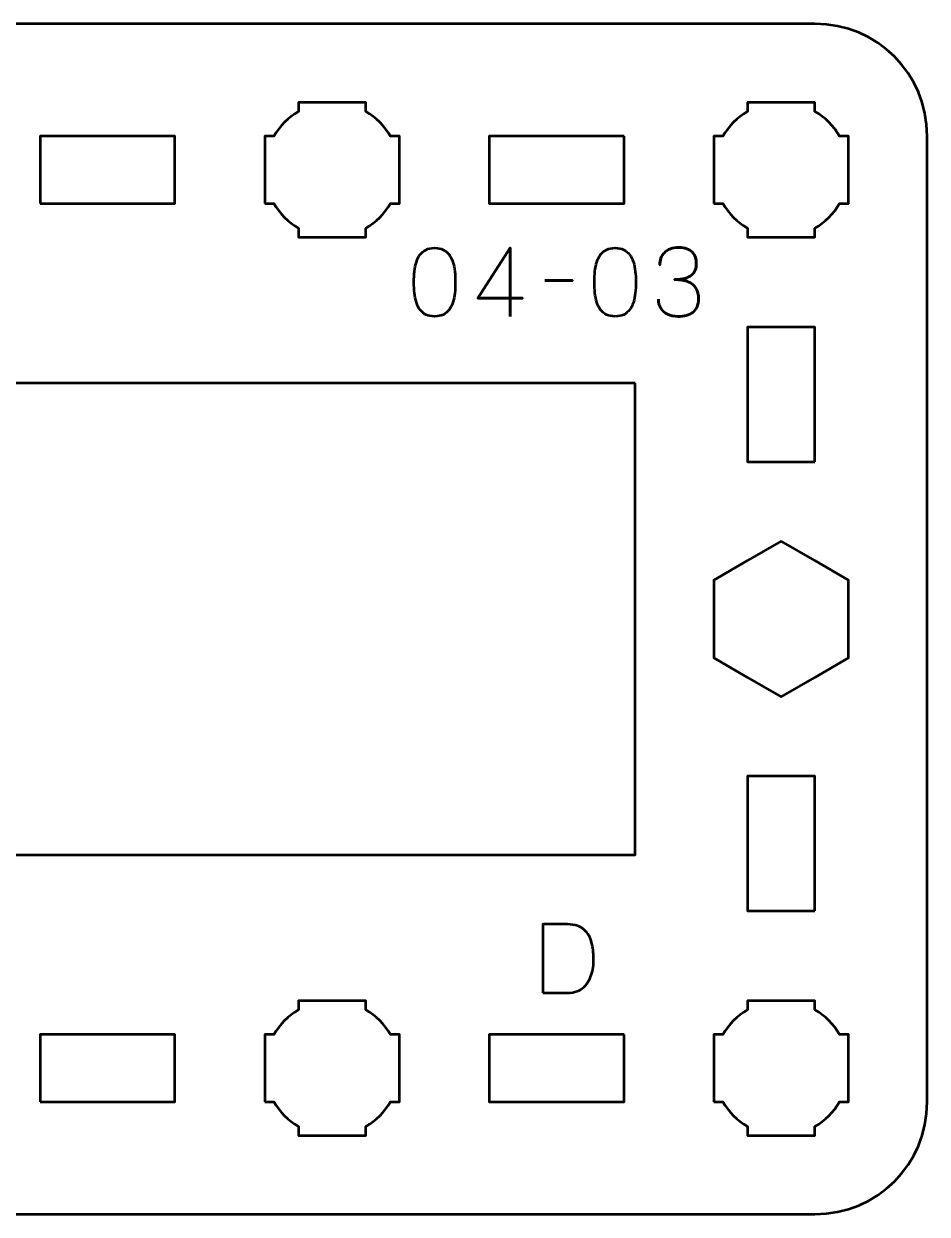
# Model space of a CAD drawing. Header units: centimetres. Extents: x -34.2 to 13.2, y -23.5 to -6.2.
# Drawn here: x 9.13 to 13.15, y -17.5 to -12.2 of the extents above; entities that cross this region are included whole.
import ezdxf

# ---------------------------------------------------------------- set-up
doc = ezdxf.new("R2010")
doc.units = ezdxf.units.CM
doc.header["$MEASUREMENT"] = 0
doc.layers.add('Layer 1', color=7, linetype='Continuous')

msp = doc.modelspace()

# ---------------------------------------------------------------- linework, layer by layer
at = {"layer": 'Layer 1', "lineweight": 53}
for points, knots in [([(13.15007, -17.00009), (13.14999, -17.27715), (12.92692, -17.50003), (12.64997, -17.50003), (12.64997, -17.50003), (9.88338, -17.50003), (9.11676, -17.50003), (6.35017, -17.50003), (6.35017, -17.50003), (6.07317, -17.50003), (5.85007, -17.27694), (5.85007, -16.99994), (5.85007, -16.99994), (5.85007, -16.99994), (5.85007, -12.70008), (5.85007, -12.70008), (5.85007, -12.70008), (5.85007, -12.42295), (6.07317, -12.19999), (6.35017, -12.19999), (6.35017, -12.19999), (9.11676, -12.19999), (9.88338, -12.19999), (12.64997, -12.19999), (12.64997, -12.19999), (12.92697, -12.19999), (13.15007, -12.42308), (13.15007, -12.70008), (13.15007, -12.70008), (13.15007, -12.70008), (13.15007, -17.00009), (13.15007, -17.00009)], [0, 0, 0, 0, 0.125, 0.125, 0.125, 0.125, 0.25, 0.25, 0.25, 0.25, 0.375, 0.375, 0.375, 0.375, 0.5, 0.5, 0.5, 0.5, 0.625, 0.625, 0.625, 0.625, 0.75, 0.75, 0.75, 0.75, 0.875, 0.875, 0.875, 0.875, 1, 1, 1, 1]), ([(10.20012, -13.00008), (10.20012, -13.00008), (10.20012, -12.85156), (10.20012, -12.85156), (10.20012, -12.85156), (10.20012, -12.85156), (10.2001, -12.85001), (10.2001, -12.85001), (10.2001, -12.85001), (10.2001, -12.85001), (10.20012, -12.84846), (10.20012, -12.84846), (10.20012, -12.84846), (10.20012, -12.84846), (10.20012, -12.70008), (10.20012, -12.70008), (10.20012, -12.70008), (10.20012, -12.70008), (10.24021, -12.70008), (10.24021, -12.70008), (10.24021, -12.70008), (10.26656, -12.65451), (10.30456, -12.61653), (10.35011, -12.59017), (10.35011, -12.59017), (10.35011, -12.59017), (10.35011, -12.55008), (10.35011, -12.55008), (10.35011, -12.55008), (10.35011, -12.55008), (10.49416, -12.55008), (10.49416, -12.55008), (10.49416, -12.55008), (10.49416, -12.55008), (10.5001, -12.55002), (10.5001, -12.55002), (10.5001, -12.55002), (10.5001, -12.55002), (10.50604, -12.55008), (10.50604, -12.55008), (10.50604, -12.55008), (10.50604, -12.55008), (10.65011, -12.55008), (10.65011, -12.55008), (10.65011, -12.55008), (10.65011, -12.55008), (10.65011, -12.59015), (10.65011, -12.59015), (10.65011, -12.59015), (10.69568, -12.61651), (10.73367, -12.6545), (10.76001, -12.70008), (10.76001, -12.70008), (10.76001, -12.70008), (10.80011, -12.70008), (10.80011, -12.70008), (10.80011, -12.70008), (10.80011, -12.70008), (10.80011, -13.00008), (10.80011, -13.00008), (10.80011, -13.00008), (10.80011, -13.00008), (10.75992, -13.00008), (10.75992, -13.00008), (10.75992, -13.00008), (10.73358, -13.04558), (10.69562, -13.08352), (10.65011, -13.10986), (10.65011, -13.10986), (10.65011, -13.10986), (10.65011, -13.15007), (10.65011, -13.15007), (10.65011, -13.15007), (10.65011, -13.15007), (10.35011, -13.15007), (10.35011, -13.15007), (10.35011, -13.15007), (10.35011, -13.15007), (10.35011, -13.10984), (10.35011, -13.10984), (10.35011, -13.10984), (10.30461, -13.0835), (10.26665, -13.04557), (10.24031, -13.00008), (10.24031, -13.00008), (10.24031, -13.00008), (10.20012, -13.00008), (10.20012, -13.00008)], [0, 0, 0, 0, 0.0454545, 0.0454545, 0.0454545, 0.0454545, 0.0909091, 0.0909091, 0.0909091, 0.0909091, 0.1363636, 0.1363636, 0.1363636, 0.1363636, 0.1818182, 0.1818182, 0.1818182, 0.1818182, 0.2272727, 0.2272727, 0.2272727, 0.2272727, 0.2727273, 0.2727273, 0.2727273, 0.2727273, 0.3181818, 0.3181818, 0.3181818, 0.3181818, 0.3636364, 0.3636364, 0.3636364, 0.3636364, 0.4090909, 0.4090909, 0.4090909, 0.4090909, 0.4545455, 0.4545455, 0.4545455, 0.4545455, 0.5, 0.5, 0.5, 0.5, 0.5454545, 0.5454545, 0.5454545, 0.5454545, 0.5909091, 0.5909091, 0.5909091, 0.5909091, 0.6363636, 0.6363636, 0.6363636, 0.6363636, 0.6818182, 0.6818182, 0.6818182, 0.6818182, 0.7272727, 0.7272727, 0.7272727, 0.7272727, 0.7727273, 0.7727273, 0.7727273, 0.7727273, 0.8181818, 0.8181818, 0.8181818, 0.8181818, 0.8636364, 0.8636364, 0.8636364, 0.8636364, 0.9090909, 0.9090909, 0.9090909, 0.9090909, 0.9545455, 0.9545455, 0.9545455, 0.9545455, 1, 1, 1, 1]), ([(12.20012, -13.00008), (12.20012, -13.00008), (12.20012, -12.85156), (12.20012, -12.85156), (12.20012, -12.85156), (12.20012, -12.85156), (12.2001, -12.85001), (12.2001, -12.85001), (12.2001, -12.85001), (12.2001, -12.85001), (12.20012, -12.84846), (12.20012, -12.84846), (12.20012, -12.84846), (12.20012, -12.84846), (12.20012, -12.70008), (12.20012, -12.70008), (12.20012, -12.70008), (12.20012, -12.70008), (12.24021, -12.70008), (12.24021, -12.70008), (12.24021, -12.70008), (12.26656, -12.65451), (12.30456, -12.61653), (12.35011, -12.59017), (12.35011, -12.59017), (12.35011, -12.59017), (12.35011, -12.55008), (12.35011, -12.55008), (12.35011, -12.55008), (12.35011, -12.55008), (12.49416, -12.55008), (12.49416, -12.55008), (12.49416, -12.55008), (12.49416, -12.55008), (12.5001, -12.55002), (12.5001, -12.55002), (12.5001, -12.55002), (12.5001, -12.55002), (12.50604, -12.55008), (12.50604, -12.55008), (12.50604, -12.55008), (12.50604, -12.55008), (12.65011, -12.55008), (12.65011, -12.55008), (12.65011, -12.55008), (12.65011, -12.55008), (12.65011, -12.59015), (12.65011, -12.59015), (12.65011, -12.59015), (12.69568, -12.61651), (12.73367, -12.6545), (12.76001, -12.70008), (12.76001, -12.70008), (12.76001, -12.70008), (12.80011, -12.70008), (12.80011, -12.70008), (12.80011, -12.70008), (12.80011, -12.70008), (12.80011, -13.00008), (12.80011, -13.00008), (12.80011, -13.00008), (12.80011, -13.00008), (12.75992, -13.00008), (12.75992, -13.00008), (12.75992, -13.00008), (12.73358, -13.04558), (12.69562, -13.08352), (12.65011, -13.10986), (12.65011, -13.10986), (12.65011, -13.10986), (12.65011, -13.15007), (12.65011, -13.15007), (12.65011, -13.15007), (12.65011, -13.15007), (12.35011, -13.15007), (12.35011, -13.15007), (12.35011, -13.15007), (12.35011, -13.15007), (12.35011, -13.10984), (12.35011, -13.10984), (12.35011, -13.10984), (12.30461, -13.0835), (12.26665, -13.04557), (12.24031, -13.00008), (12.24031, -13.00008), (12.24031, -13.00008), (12.20012, -13.00008), (12.20012, -13.00008)], [0, 0, 0, 0, 0.0454545, 0.0454545, 0.0454545, 0.0454545, 0.0909091, 0.0909091, 0.0909091, 0.0909091, 0.1363636, 0.1363636, 0.1363636, 0.1363636, 0.1818182, 0.1818182, 0.1818182, 0.1818182, 0.2272727, 0.2272727, 0.2272727, 0.2272727, 0.2727273, 0.2727273, 0.2727273, 0.2727273, 0.3181818, 0.3181818, 0.3181818, 0.3181818, 0.3636364, 0.3636364, 0.3636364, 0.3636364, 0.4090909, 0.4090909, 0.4090909, 0.4090909, 0.4545455, 0.4545455, 0.4545455, 0.4545455, 0.5, 0.5, 0.5, 0.5, 0.5454545, 0.5454545, 0.5454545, 0.5454545, 0.5909091, 0.5909091, 0.5909091, 0.5909091, 0.6363636, 0.6363636, 0.6363636, 0.6363636, 0.6818182, 0.6818182, 0.6818182, 0.6818182, 0.7272727, 0.7272727, 0.7272727, 0.7272727, 0.7727273, 0.7727273, 0.7727273, 0.7727273, 0.8181818, 0.8181818, 0.8181818, 0.8181818, 0.8636364, 0.8636364, 0.8636364, 0.8636364, 0.9090909, 0.9090909, 0.9090909, 0.9090909, 0.9545455, 0.9545455, 0.9545455, 0.9545455, 1, 1, 1, 1]), ([(9.20012, -13.00008), (9.20012, -13.00008), (9.20012, -12.70008), (9.20012, -12.70008), (9.20012, -12.70008), (9.20012, -12.70008), (9.80011, -12.70008), (9.80011, -12.70008), (9.80011, -12.70008), (9.80011, -12.70008), (9.80011, -13.00008), (9.80011, -13.00008), (9.80011, -13.00008), (9.80011, -13.00008), (9.20012, -13.00008), (9.20012, -13.00008)], [0, 0, 0, 0, 0.25, 0.25, 0.25, 0.25, 0.5, 0.5, 0.5, 0.5, 0.75, 0.75, 0.75, 0.75, 1, 1, 1, 1]), ([(11.80002, -12.70008), (11.80002, -12.70008), (11.80002, -13.00009), (11.80002, -13.00009), (11.80002, -13.00009), (11.80002, -13.00009), (11.20003, -13.00009), (11.20003, -13.00009), (11.20003, -13.00009), (11.20003, -13.00009), (11.20003, -12.70008), (11.20003, -12.70008), (11.20003, -12.70008), (11.20003, -12.70008), (11.80002, -12.70008), (11.80002, -12.70008)], [0, 0, 0, 0, 0.25, 0.25, 0.25, 0.25, 0.5, 0.5, 0.5, 0.5, 0.75, 0.75, 0.75, 0.75, 1, 1, 1, 1]), ([(12.65002, -14.15008), (12.65002, -14.15008), (12.35001, -14.15008), (12.35001, -14.15008), (12.35001, -14.15008), (12.35001, -14.15008), (12.35001, -13.55009), (12.35001, -13.55009), (12.35001, -13.55009), (12.35001, -13.55009), (12.65002, -13.55009), (12.65002, -13.55009), (12.65002, -13.55009), (12.65002, -13.55009), (12.65002, -14.15008), (12.65002, -14.15008)], [0, 0, 0, 0, 0.25, 0.25, 0.25, 0.25, 0.5, 0.5, 0.5, 0.5, 0.75, 0.75, 0.75, 0.75, 1, 1, 1, 1]), ([(11.85007, -13.80002), (11.85007, -15.05018), (11.85007, -14.64982), (11.85007, -15.90001), (11.85007, -15.90001), (9.93303, -15.9), (9.08859, -15.89999), (7.15007, -15.9), (7.15007, -15.9), (7.15007, -15.02283), (7.15007, -14.67719), (7.15007, -13.80001), (7.15007, -13.80001), (9.05155, -13.80001), (9.96024, -13.80002), (11.85007, -13.80002)], [0, 0, 0, 0, 0.25, 0.25, 0.25, 0.25, 0.5, 0.5, 0.5, 0.5, 0.75, 0.75, 0.75, 0.75, 1, 1, 1, 1]), ([(12.50006, -14.50363), (12.50006, -14.50363), (12.65007, -14.59023), (12.65007, -14.59023), (12.65007, -14.59023), (12.65007, -14.59023), (12.80006, -14.67683), (12.80006, -14.67683), (12.80006, -14.67683), (12.80006, -14.67683), (12.80006, -14.85004), (12.80006, -14.85004), (12.80006, -14.85004), (12.80006, -14.85004), (12.80006, -15.02325), (12.80006, -15.02325), (12.80006, -15.02325), (12.80006, -15.02325), (12.65007, -15.10985), (12.65007, -15.10985), (12.65007, -15.10985), (12.65007, -15.10985), (12.50006, -15.19645), (12.50006, -15.19645), (12.50006, -15.19645), (12.50006, -15.19645), (12.35005, -15.10985), (12.35005, -15.10985), (12.35005, -15.10985), (12.35005, -15.10985), (12.20006, -15.02325), (12.20006, -15.02325), (12.20006, -15.02325), (12.20006, -15.02325), (12.20006, -14.85004), (12.20006, -14.85004), (12.20006, -14.85004), (12.20006, -14.85004), (12.20006, -14.67683), (12.20006, -14.67683), (12.20006, -14.67683), (12.20006, -14.67683), (12.35005, -14.59023), (12.35005, -14.59023), (12.35005, -14.59023), (12.35005, -14.59023), (12.50006, -14.50363), (12.50006, -14.50363)], [0, 0, 0, 0, 0.0833333, 0.0833333, 0.0833333, 0.0833333, 0.1666667, 0.1666667, 0.1666667, 0.1666667, 0.25, 0.25, 0.25, 0.25, 0.3333333, 0.3333333, 0.3333333, 0.3333333, 0.4166667, 0.4166667, 0.4166667, 0.4166667, 0.5, 0.5, 0.5, 0.5, 0.5833333, 0.5833333, 0.5833333, 0.5833333, 0.6666667, 0.6666667, 0.6666667, 0.6666667, 0.75, 0.75, 0.75, 0.75, 0.8333333, 0.8333333, 0.8333333, 0.8333333, 0.9166667, 0.9166667, 0.9166667, 0.9166667, 1, 1, 1, 1]), ([(12.65002, -16.15008), (12.65002, -16.15008), (12.35001, -16.15008), (12.35001, -16.15008), (12.35001, -16.15008), (12.35001, -16.15008), (12.35001, -15.55009), (12.35001, -15.55009), (12.35001, -15.55009), (12.35001, -15.55009), (12.65002, -15.55009), (12.65002, -15.55009), (12.65002, -15.55009), (12.65002, -15.55009), (12.65002, -16.15008), (12.65002, -16.15008)], [0, 0, 0, 0, 0.25, 0.25, 0.25, 0.25, 0.5, 0.5, 0.5, 0.5, 0.75, 0.75, 0.75, 0.75, 1, 1, 1, 1]), ([(10.20012, -17.00008), (10.20012, -17.00008), (10.20012, -16.85156), (10.20012, -16.85156), (10.20012, -16.85156), (10.20012, -16.85156), (10.2001, -16.85001), (10.2001, -16.85001), (10.2001, -16.85001), (10.2001, -16.85001), (10.20012, -16.84846), (10.20012, -16.84846), (10.20012, -16.84846), (10.20012, -16.84846), (10.20012, -16.70008), (10.20012, -16.70008), (10.20012, -16.70008), (10.20012, -16.70008), (10.24021, -16.70008), (10.24021, -16.70008), (10.24021, -16.70008), (10.26656, -16.65451), (10.30456, -16.61653), (10.35011, -16.59017), (10.35011, -16.59017), (10.35011, -16.59017), (10.35011, -16.55008), (10.35011, -16.55008), (10.35011, -16.55008), (10.35011, -16.55008), (10.49416, -16.55008), (10.49416, -16.55008), (10.49416, -16.55008), (10.49416, -16.55008), (10.5001, -16.55002), (10.5001, -16.55002), (10.5001, -16.55002), (10.5001, -16.55002), (10.50604, -16.55008), (10.50604, -16.55008), (10.50604, -16.55008), (10.50604, -16.55008), (10.65011, -16.55008), (10.65011, -16.55008), (10.65011, -16.55008), (10.65011, -16.55008), (10.65011, -16.59015), (10.65011, -16.59015), (10.65011, -16.59015), (10.69568, -16.61651), (10.73367, -16.6545), (10.76001, -16.70008), (10.76001, -16.70008), (10.76001, -16.70008), (10.80011, -16.70008), (10.80011, -16.70008), (10.80011, -16.70008), (10.80011, -16.70008), (10.80011, -17.00008), (10.80011, -17.00008), (10.80011, -17.00008), (10.80011, -17.00008), (10.75992, -17.00008), (10.75992, -17.00008), (10.75992, -17.00008), (10.73358, -17.04558), (10.69562, -17.08352), (10.65011, -17.10986), (10.65011, -17.10986), (10.65011, -17.10986), (10.65011, -17.15007), (10.65011, -17.15007), (10.65011, -17.15007), (10.65011, -17.15007), (10.35011, -17.15007), (10.35011, -17.15007), (10.35011, -17.15007), (10.35011, -17.15007), (10.35011, -17.10984), (10.35011, -17.10984), (10.35011, -17.10984), (10.30461, -17.0835), (10.26665, -17.04557), (10.24031, -17.00008), (10.24031, -17.00008), (10.24031, -17.00008), (10.20012, -17.00008), (10.20012, -17.00008)], [0, 0, 0, 0, 0.0454545, 0.0454545, 0.0454545, 0.0454545, 0.0909091, 0.0909091, 0.0909091, 0.0909091, 0.1363636, 0.1363636, 0.1363636, 0.1363636, 0.1818182, 0.1818182, 0.1818182, 0.1818182, 0.2272727, 0.2272727, 0.2272727, 0.2272727, 0.2727273, 0.2727273, 0.2727273, 0.2727273, 0.3181818, 0.3181818, 0.3181818, 0.3181818, 0.3636364, 0.3636364, 0.3636364, 0.3636364, 0.4090909, 0.4090909, 0.4090909, 0.4090909, 0.4545455, 0.4545455, 0.4545455, 0.4545455, 0.5, 0.5, 0.5, 0.5, 0.5454545, 0.5454545, 0.5454545, 0.5454545, 0.5909091, 0.5909091, 0.5909091, 0.5909091, 0.6363636, 0.6363636, 0.6363636, 0.6363636, 0.6818182, 0.6818182, 0.6818182, 0.6818182, 0.7272727, 0.7272727, 0.7272727, 0.7272727, 0.7727273, 0.7727273, 0.7727273, 0.7727273, 0.8181818, 0.8181818, 0.8181818, 0.8181818, 0.8636364, 0.8636364, 0.8636364, 0.8636364, 0.9090909, 0.9090909, 0.9090909, 0.9090909, 0.9545455, 0.9545455, 0.9545455, 0.9545455, 1, 1, 1, 1]), ([(12.20012, -17.00008), (12.20012, -17.00008), (12.20012, -16.85156), (12.20012, -16.85156), (12.20012, -16.85156), (12.20012, -16.85156), (12.2001, -16.85001), (12.2001, -16.85001), (12.2001, -16.85001), (12.2001, -16.85001), (12.20012, -16.84846), (12.20012, -16.84846), (12.20012, -16.84846), (12.20012, -16.84846), (12.20012, -16.70008), (12.20012, -16.70008), (12.20012, -16.70008), (12.20012, -16.70008), (12.24021, -16.70008), (12.24021, -16.70008), (12.24021, -16.70008), (12.26656, -16.65451), (12.30456, -16.61653), (12.35011, -16.59017), (12.35011, -16.59017), (12.35011, -16.59017), (12.35011, -16.55008), (12.35011, -16.55008), (12.35011, -16.55008), (12.35011, -16.55008), (12.49416, -16.55008), (12.49416, -16.55008), (12.49416, -16.55008), (12.49416, -16.55008), (12.5001, -16.55002), (12.5001, -16.55002), (12.5001, -16.55002), (12.5001, -16.55002), (12.50604, -16.55008), (12.50604, -16.55008), (12.50604, -16.55008), (12.50604, -16.55008), (12.65011, -16.55008), (12.65011, -16.55008), (12.65011, -16.55008), (12.65011, -16.55008), (12.65011, -16.59015), (12.65011, -16.59015), (12.65011, -16.59015), (12.69568, -16.61651), (12.73367, -16.6545), (12.76001, -16.70008), (12.76001, -16.70008), (12.76001, -16.70008), (12.80011, -16.70008), (12.80011, -16.70008), (12.80011, -16.70008), (12.80011, -16.70008), (12.80011, -17.00008), (12.80011, -17.00008), (12.80011, -17.00008), (12.80011, -17.00008), (12.75992, -17.00008), (12.75992, -17.00008), (12.75992, -17.00008), (12.73358, -17.04558), (12.69562, -17.08352), (12.65011, -17.10986), (12.65011, -17.10986), (12.65011, -17.10986), (12.65011, -17.15007), (12.65011, -17.15007), (12.65011, -17.15007), (12.65011, -17.15007), (12.35011, -17.15007), (12.35011, -17.15007), (12.35011, -17.15007), (12.35011, -17.15007), (12.35011, -17.10984), (12.35011, -17.10984), (12.35011, -17.10984), (12.30461, -17.0835), (12.26665, -17.04557), (12.24031, -17.00008), (12.24031, -17.00008), (12.24031, -17.00008), (12.20012, -17.00008), (12.20012, -17.00008)], [0, 0, 0, 0, 0.0454545, 0.0454545, 0.0454545, 0.0454545, 0.0909091, 0.0909091, 0.0909091, 0.0909091, 0.1363636, 0.1363636, 0.1363636, 0.1363636, 0.1818182, 0.1818182, 0.1818182, 0.1818182, 0.2272727, 0.2272727, 0.2272727, 0.2272727, 0.2727273, 0.2727273, 0.2727273, 0.2727273, 0.3181818, 0.3181818, 0.3181818, 0.3181818, 0.3636364, 0.3636364, 0.3636364, 0.3636364, 0.4090909, 0.4090909, 0.4090909, 0.4090909, 0.4545455, 0.4545455, 0.4545455, 0.4545455, 0.5, 0.5, 0.5, 0.5, 0.5454545, 0.5454545, 0.5454545, 0.5454545, 0.5909091, 0.5909091, 0.5909091, 0.5909091, 0.6363636, 0.6363636, 0.6363636, 0.6363636, 0.6818182, 0.6818182, 0.6818182, 0.6818182, 0.7272727, 0.7272727, 0.7272727, 0.7272727, 0.7727273, 0.7727273, 0.7727273, 0.7727273, 0.8181818, 0.8181818, 0.8181818, 0.8181818, 0.8636364, 0.8636364, 0.8636364, 0.8636364, 0.9090909, 0.9090909, 0.9090909, 0.9090909, 0.9545455, 0.9545455, 0.9545455, 0.9545455, 1, 1, 1, 1]), ([(9.20012, -17.00008), (9.20012, -17.00008), (9.20012, -16.70008), (9.20012, -16.70008), (9.20012, -16.70008), (9.20012, -16.70008), (9.80011, -16.70008), (9.80011, -16.70008), (9.80011, -16.70008), (9.80011, -16.70008), (9.80011, -17.00008), (9.80011, -17.00008), (9.80011, -17.00008), (9.80011, -17.00008), (9.20012, -17.00008), (9.20012, -17.00008)], [0, 0, 0, 0, 0.25, 0.25, 0.25, 0.25, 0.5, 0.5, 0.5, 0.5, 0.75, 0.75, 0.75, 0.75, 1, 1, 1, 1]), ([(11.80002, -16.70008), (11.80002, -16.70008), (11.80002, -17.00009), (11.80002, -17.00009), (11.80002, -17.00009), (11.80002, -17.00009), (11.20003, -17.00009), (11.20003, -17.00009), (11.20003, -17.00009), (11.20003, -17.00009), (11.20003, -16.70008), (11.20003, -16.70008), (11.20003, -16.70008), (11.20003, -16.70008), (11.80002, -16.70008), (11.80002, -16.70008)], [0, 0, 0, 0, 0.25, 0.25, 0.25, 0.25, 0.5, 0.5, 0.5, 0.5, 0.75, 0.75, 0.75, 0.75, 1, 1, 1, 1])]:
    msp.add_open_spline(points, degree=3, knots=knots, dxfattribs=at)
at = {"layer": 'Layer 1', "color": 5, "lineweight": 53}
for points, knots in [([(11.95299, -13.42623), (11.95306, -13.44147), (11.95659, -13.45473), (11.96357, -13.46623), (11.96357, -13.46623), (11.97056, -13.47766), (11.98051, -13.48662), (11.99349, -13.49304), (11.99349, -13.49304), (12.00647, -13.49946), (12.02206, -13.50271), (12.0402, -13.50285), (12.0402, -13.50285), (12.05381, -13.50285), (12.06616, -13.50144), (12.07738, -13.49848), (12.07738, -13.49848), (12.08853, -13.49551), (12.09812, -13.49093), (12.10624, -13.48465), (12.10624, -13.48465), (12.11435, -13.47837), (12.12056, -13.47025), (12.125, -13.46038), (12.125, -13.46038), (12.12938, -13.45043), (12.13156, -13.4385), (12.13163, -13.42453), (12.13163, -13.42453), (12.13171, -13.40591), (12.1279, -13.39017), (12.12035, -13.3774), (12.12035, -13.3774), (12.1128, -13.36463), (12.10108, -13.35504), (12.08535, -13.34848), (12.08535, -13.34848), (12.06962, -13.34191), (12.04944, -13.3386), (12.02496, -13.3386), (12.02496, -13.3386), (12.04323, -13.33867), (12.05854, -13.33698), (12.07103, -13.33352), (12.07103, -13.33352), (12.08345, -13.33006), (12.09339, -13.32519), (12.10087, -13.31884), (12.10087, -13.31884), (12.10835, -13.31256), (12.11378, -13.30508), (12.11703, -13.29648), (12.11703, -13.29648), (12.12035, -13.28794), (12.12197, -13.27856), (12.1219, -13.26833), (12.1219, -13.26833), (12.12197, -13.25809), (12.12056, -13.24864), (12.11774, -13.23989), (12.11774, -13.23989), (12.11498, -13.23114), (12.11047, -13.22345), (12.10433, -13.21689), (12.10433, -13.21689), (12.09819, -13.21033), (12.09008, -13.20518), (12.08013, -13.20151), (12.08013, -13.20151), (12.07011, -13.19784), (12.0579, -13.19601), (12.04358, -13.19594), (12.04358, -13.19594), (12.02933, -13.19601), (12.01684, -13.19812), (12.00626, -13.20222), (12.00626, -13.20222), (11.9956, -13.20631), (11.98686, -13.21188), (11.9798, -13.21901), (11.9798, -13.21901), (11.97282, -13.22613), (11.96759, -13.23425), (11.96414, -13.24342), (11.96414, -13.24342), (11.96061, -13.25259), (11.95892, -13.26233), (11.95892, -13.27256), (11.95892, -13.27256), (11.95892, -13.26233), (11.96061, -13.25259), (11.96414, -13.24342), (11.96414, -13.24342), (11.96759, -13.23425), (11.97282, -13.22613), (11.9798, -13.21901), (11.9798, -13.21901), (11.98686, -13.21188), (11.9956, -13.20631), (12.00626, -13.20222), (12.00626, -13.20222), (12.01684, -13.19812), (12.02933, -13.19601), (12.04358, -13.19594), (12.04358, -13.19594), (12.0579, -13.19601), (12.07011, -13.19784), (12.08013, -13.20151), (12.08013, -13.20151), (12.09008, -13.20518), (12.09819, -13.21033), (12.10433, -13.21689), (12.10433, -13.21689), (12.11047, -13.22345), (12.11498, -13.23114), (12.11774, -13.23989), (12.11774, -13.23989), (12.12056, -13.24864), (12.12197, -13.25809), (12.1219, -13.26833), (12.1219, -13.26833), (12.12197, -13.27856), (12.12035, -13.28794), (12.11703, -13.29648), (12.11703, -13.29648), (12.11378, -13.30508), (12.10835, -13.31256), (12.10087, -13.31884), (12.10087, -13.31884), (12.09339, -13.32519), (12.08345, -13.33006), (12.07103, -13.33352), (12.07103, -13.33352), (12.05854, -13.33698), (12.04323, -13.33867), (12.02496, -13.3386), (12.02496, -13.3386), (12.04944, -13.3386), (12.06962, -13.34191), (12.08535, -13.34848), (12.08535, -13.34848), (12.10108, -13.35504), (12.1128, -13.36463), (12.12035, -13.3774), (12.12035, -13.3774), (12.1279, -13.39017), (12.13171, -13.40591), (12.13163, -13.42453), (12.13163, -13.42453), (12.13156, -13.4385), (12.12938, -13.45043), (12.125, -13.46038), (12.125, -13.46038), (12.12056, -13.47025), (12.11435, -13.47837), (12.10624, -13.48465), (12.10624, -13.48465), (12.09812, -13.49093), (12.08853, -13.49551), (12.07738, -13.49848), (12.07738, -13.49848), (12.06616, -13.50144), (12.05381, -13.50285), (12.0402, -13.50285), (12.0402, -13.50285), (12.02206, -13.50271), (12.00647, -13.49946), (11.99349, -13.49304), (11.99349, -13.49304), (11.98051, -13.48662), (11.97056, -13.47766), (11.96357, -13.46623), (11.96357, -13.46623), (11.95659, -13.45473), (11.95306, -13.44147), (11.95299, -13.42623)], [0, 0, 0, 0, 0.0227273, 0.0227273, 0.0227273, 0.0227273, 0.0454545, 0.0454545, 0.0454545, 0.0454545, 0.0681818, 0.0681818, 0.0681818, 0.0681818, 0.0909091, 0.0909091, 0.0909091, 0.0909091, 0.1136364, 0.1136364, 0.1136364, 0.1136364, 0.1363636, 0.1363636, 0.1363636, 0.1363636, 0.1590909, 0.1590909, 0.1590909, 0.1590909, 0.1818182, 0.1818182, 0.1818182, 0.1818182, 0.2045455, 0.2045455, 0.2045455, 0.2045455, 0.2272727, 0.2272727, 0.2272727, 0.2272727, 0.25, 0.25, 0.25, 0.25, 0.2727273, 0.2727273, 0.2727273, 0.2727273, 0.2954545, 0.2954545, 0.2954545, 0.2954545, 0.3181818, 0.3181818, 0.3181818, 0.3181818, 0.3409091, 0.3409091, 0.3409091, 0.3409091, 0.3636364, 0.3636364, 0.3636364, 0.3636364, 0.3863636, 0.3863636, 0.3863636, 0.3863636, 0.4090909, 0.4090909, 0.4090909, 0.4090909, 0.4318182, 0.4318182, 0.4318182, 0.4318182, 0.4545455, 0.4545455, 0.4545455, 0.4545455, 0.4772727, 0.4772727, 0.4772727, 0.4772727, 0.5, 0.5, 0.5, 0.5, 0.5227273, 0.5227273, 0.5227273, 0.5227273, 0.5454545, 0.5454545, 0.5454545, 0.5454545, 0.5681818, 0.5681818, 0.5681818, 0.5681818, 0.5909091, 0.5909091, 0.5909091, 0.5909091, 0.6136364, 0.6136364, 0.6136364, 0.6136364, 0.6363636, 0.6363636, 0.6363636, 0.6363636, 0.6590909, 0.6590909, 0.6590909, 0.6590909, 0.6818182, 0.6818182, 0.6818182, 0.6818182, 0.7045455, 0.7045455, 0.7045455, 0.7045455, 0.7272727, 0.7272727, 0.7272727, 0.7272727, 0.75, 0.75, 0.75, 0.75, 0.7727273, 0.7727273, 0.7727273, 0.7727273, 0.7954545, 0.7954545, 0.7954545, 0.7954545, 0.8181818, 0.8181818, 0.8181818, 0.8181818, 0.8409091, 0.8409091, 0.8409091, 0.8409091, 0.8636364, 0.8636364, 0.8636364, 0.8636364, 0.8863636, 0.8863636, 0.8863636, 0.8863636, 0.9090909, 0.9090909, 0.9090909, 0.9090909, 0.9318182, 0.9318182, 0.9318182, 0.9318182, 0.9545455, 0.9545455, 0.9545455, 0.9545455, 0.9772727, 0.9772727, 0.9772727, 0.9772727, 1, 1, 1, 1]), ([(10.95648, -13.50285), (10.97129, -13.50278), (10.98406, -13.50017), (10.99472, -13.49509), (10.99472, -13.49509), (11.0053, -13.49001), (11.01412, -13.48274), (11.02117, -13.4735), (11.02117, -13.4735), (11.02816, -13.46419), (11.03366, -13.45318), (11.03775, -13.44048), (11.03775, -13.44048), (11.04178, -13.42778), (11.04467, -13.41388), (11.04629, -13.39864), (11.04629, -13.39864), (11.04799, -13.3834), (11.04883, -13.36738), (11.04876, -13.35045), (11.04876, -13.35045), (11.04883, -13.33359), (11.04799, -13.31757), (11.04629, -13.3024), (11.04629, -13.3024), (11.04467, -13.28723), (11.04178, -13.27326), (11.03775, -13.26056), (11.03775, -13.26056), (11.03366, -13.24793), (11.02816, -13.23693), (11.02117, -13.22754), (11.02117, -13.22754), (11.01412, -13.21823), (11.0053, -13.21096), (10.99472, -13.20588), (10.99472, -13.20588), (10.98406, -13.20073), (10.97129, -13.19812), (10.95648, -13.19805), (10.95648, -13.19805), (10.94166, -13.19812), (10.92889, -13.20073), (10.91823, -13.20588), (10.91823, -13.20588), (10.90765, -13.21096), (10.89883, -13.21823), (10.89178, -13.22754), (10.89178, -13.22754), (10.88479, -13.23693), (10.87929, -13.24793), (10.8752, -13.26056), (10.8752, -13.26056), (10.87117, -13.27326), (10.86828, -13.28723), (10.86666, -13.3024), (10.86666, -13.3024), (10.86497, -13.31757), (10.86412, -13.33359), (10.86419, -13.35045), (10.86419, -13.35045), (10.86412, -13.36738), (10.86497, -13.3834), (10.86666, -13.39864), (10.86666, -13.39864), (10.86828, -13.41388), (10.87117, -13.42778), (10.8752, -13.44048), (10.8752, -13.44048), (10.87929, -13.45318), (10.88479, -13.46419), (10.89178, -13.4735), (10.89178, -13.4735), (10.89883, -13.48274), (10.90765, -13.49001), (10.91823, -13.49509), (10.91823, -13.49509), (10.92889, -13.50017), (10.94166, -13.50278), (10.95648, -13.50285)], [0, 0, 0, 0, 0.05, 0.05, 0.05, 0.05, 0.1, 0.1, 0.1, 0.1, 0.15, 0.15, 0.15, 0.15, 0.2, 0.2, 0.2, 0.2, 0.25, 0.25, 0.25, 0.25, 0.3, 0.3, 0.3, 0.3, 0.35, 0.35, 0.35, 0.35, 0.4, 0.4, 0.4, 0.4, 0.45, 0.45, 0.45, 0.45, 0.5, 0.5, 0.5, 0.5, 0.55, 0.55, 0.55, 0.55, 0.6, 0.6, 0.6, 0.6, 0.65, 0.65, 0.65, 0.65, 0.7, 0.7, 0.7, 0.7, 0.75, 0.75, 0.75, 0.75, 0.8, 0.8, 0.8, 0.8, 0.85, 0.85, 0.85, 0.85, 0.9, 0.9, 0.9, 0.9, 0.95, 0.95, 0.95, 0.95, 1, 1, 1, 1]), ([(10.95648, -13.50285), (10.97129, -13.50278), (10.98406, -13.50017), (10.99472, -13.49509), (10.99472, -13.49509), (11.0053, -13.49001), (11.01412, -13.48274), (11.02117, -13.4735), (11.02117, -13.4735), (11.02816, -13.46419), (11.03366, -13.45318), (11.03775, -13.44048), (11.03775, -13.44048), (11.04178, -13.42778), (11.04467, -13.41388), (11.04629, -13.39864), (11.04629, -13.39864), (11.04799, -13.3834), (11.04883, -13.36738), (11.04876, -13.35045), (11.04876, -13.35045), (11.04883, -13.33359), (11.04799, -13.31757), (11.04629, -13.3024), (11.04629, -13.3024), (11.04467, -13.28723), (11.04178, -13.27326), (11.03775, -13.26056), (11.03775, -13.26056), (11.03366, -13.24793), (11.02816, -13.23693), (11.02117, -13.22754), (11.02117, -13.22754), (11.01412, -13.21823), (11.0053, -13.21096), (10.99472, -13.20588), (10.99472, -13.20588), (10.98406, -13.20073), (10.97129, -13.19812), (10.95648, -13.19805), (10.95648, -13.19805), (10.94166, -13.19812), (10.92889, -13.20073), (10.91823, -13.20588), (10.91823, -13.20588), (10.90765, -13.21096), (10.89883, -13.21823), (10.89178, -13.22754), (10.89178, -13.22754), (10.88479, -13.23693), (10.87929, -13.24793), (10.8752, -13.26056), (10.8752, -13.26056), (10.87117, -13.27326), (10.86828, -13.28723), (10.86666, -13.3024), (10.86666, -13.3024), (10.86497, -13.31757), (10.86412, -13.33359), (10.86419, -13.35045), (10.86419, -13.35045), (10.86412, -13.36738), (10.86497, -13.3834), (10.86666, -13.39864), (10.86666, -13.39864), (10.86828, -13.41388), (10.87117, -13.42778), (10.8752, -13.44048), (10.8752, -13.44048), (10.87929, -13.45318), (10.88479, -13.46419), (10.89178, -13.4735), (10.89178, -13.4735), (10.89883, -13.48274), (10.90765, -13.49001), (10.91823, -13.49509), (10.91823, -13.49509), (10.92889, -13.50017), (10.94166, -13.50278), (10.95648, -13.50285)], [0, 0, 0, 0, 0.05, 0.05, 0.05, 0.05, 0.1, 0.1, 0.1, 0.1, 0.15, 0.15, 0.15, 0.15, 0.2, 0.2, 0.2, 0.2, 0.25, 0.25, 0.25, 0.25, 0.3, 0.3, 0.3, 0.3, 0.35, 0.35, 0.35, 0.35, 0.4, 0.4, 0.4, 0.4, 0.45, 0.45, 0.45, 0.45, 0.5, 0.5, 0.5, 0.5, 0.55, 0.55, 0.55, 0.55, 0.6, 0.6, 0.6, 0.6, 0.65, 0.65, 0.65, 0.65, 0.7, 0.7, 0.7, 0.7, 0.75, 0.75, 0.75, 0.75, 0.8, 0.8, 0.8, 0.8, 0.85, 0.85, 0.85, 0.85, 0.9, 0.9, 0.9, 0.9, 0.95, 0.95, 0.95, 0.95, 1, 1, 1, 1]), ([(11.29302, -13.50285), (11.29302, -13.50285), (11.29302, -13.19763), (11.29302, -13.19763), (11.29302, -13.19763), (11.29302, -13.19763), (11.14909, -13.42157), (11.14909, -13.42157), (11.14909, -13.42157), (11.14909, -13.42157), (11.34721, -13.42157), (11.34721, -13.42157), (11.34721, -13.42157), (11.34721, -13.42157), (11.14909, -13.42157), (11.14909, -13.42157), (11.14909, -13.42157), (11.14909, -13.42157), (11.29302, -13.19763), (11.29302, -13.19763), (11.29302, -13.19763), (11.29302, -13.19763), (11.29302, -13.50285), (11.29302, -13.50285)], [0, 0, 0, 0, 0.1666667, 0.1666667, 0.1666667, 0.1666667, 0.3333333, 0.3333333, 0.3333333, 0.3333333, 0.5, 0.5, 0.5, 0.5, 0.6666667, 0.6666667, 0.6666667, 0.6666667, 0.8333333, 0.8333333, 0.8333333, 0.8333333, 1, 1, 1, 1]), ([(11.76038, -13.50285), (11.77519, -13.50278), (11.78796, -13.50017), (11.79862, -13.49509), (11.79862, -13.49509), (11.8092, -13.49001), (11.81802, -13.48274), (11.82507, -13.4735), (11.82507, -13.4735), (11.83206, -13.46419), (11.83756, -13.45318), (11.84165, -13.44048), (11.84165, -13.44048), (11.84568, -13.42778), (11.84857, -13.41388), (11.85019, -13.39864), (11.85019, -13.39864), (11.85189, -13.3834), (11.85273, -13.36738), (11.85266, -13.35045), (11.85266, -13.35045), (11.85273, -13.33359), (11.85189, -13.31757), (11.85019, -13.3024), (11.85019, -13.3024), (11.84857, -13.28723), (11.84568, -13.27326), (11.84165, -13.26056), (11.84165, -13.26056), (11.83756, -13.24793), (11.83206, -13.23693), (11.82507, -13.22754), (11.82507, -13.22754), (11.81802, -13.21823), (11.8092, -13.21096), (11.79862, -13.20588), (11.79862, -13.20588), (11.78796, -13.20073), (11.77519, -13.19812), (11.76038, -13.19805), (11.76038, -13.19805), (11.74556, -13.19812), (11.73279, -13.20073), (11.72213, -13.20588), (11.72213, -13.20588), (11.71155, -13.21096), (11.70273, -13.21823), (11.69568, -13.22754), (11.69568, -13.22754), (11.68869, -13.23693), (11.68319, -13.24793), (11.6791, -13.26056), (11.6791, -13.26056), (11.67507, -13.27326), (11.67218, -13.28723), (11.67056, -13.3024), (11.67056, -13.3024), (11.66887, -13.31757), (11.66802, -13.33359), (11.66809, -13.35045), (11.66809, -13.35045), (11.66802, -13.36738), (11.66887, -13.3834), (11.67056, -13.39864), (11.67056, -13.39864), (11.67218, -13.41388), (11.67507, -13.42778), (11.6791, -13.44048), (11.6791, -13.44048), (11.68319, -13.45318), (11.68869, -13.46419), (11.69568, -13.4735), (11.69568, -13.4735), (11.70273, -13.48274), (11.71155, -13.49001), (11.72213, -13.49509), (11.72213, -13.49509), (11.73279, -13.50017), (11.74556, -13.50278), (11.76038, -13.50285)], [0, 0, 0, 0, 0.05, 0.05, 0.05, 0.05, 0.1, 0.1, 0.1, 0.1, 0.15, 0.15, 0.15, 0.15, 0.2, 0.2, 0.2, 0.2, 0.25, 0.25, 0.25, 0.25, 0.3, 0.3, 0.3, 0.3, 0.35, 0.35, 0.35, 0.35, 0.4, 0.4, 0.4, 0.4, 0.45, 0.45, 0.45, 0.45, 0.5, 0.5, 0.5, 0.5, 0.55, 0.55, 0.55, 0.55, 0.6, 0.6, 0.6, 0.6, 0.65, 0.65, 0.65, 0.65, 0.7, 0.7, 0.7, 0.7, 0.75, 0.75, 0.75, 0.75, 0.8, 0.8, 0.8, 0.8, 0.85, 0.85, 0.85, 0.85, 0.9, 0.9, 0.9, 0.9, 0.95, 0.95, 0.95, 0.95, 1, 1, 1, 1]), ([(11.76038, -13.50285), (11.77519, -13.50278), (11.78796, -13.50017), (11.79862, -13.49509), (11.79862, -13.49509), (11.8092, -13.49001), (11.81802, -13.48274), (11.82507, -13.4735), (11.82507, -13.4735), (11.83206, -13.46419), (11.83756, -13.45318), (11.84165, -13.44048), (11.84165, -13.44048), (11.84568, -13.42778), (11.84857, -13.41388), (11.85019, -13.39864), (11.85019, -13.39864), (11.85189, -13.3834), (11.85273, -13.36738), (11.85266, -13.35045), (11.85266, -13.35045), (11.85273, -13.33359), (11.85189, -13.31757), (11.85019, -13.3024), (11.85019, -13.3024), (11.84857, -13.28723), (11.84568, -13.27326), (11.84165, -13.26056), (11.84165, -13.26056), (11.83756, -13.24793), (11.83206, -13.23693), (11.82507, -13.22754), (11.82507, -13.22754), (11.81802, -13.21823), (11.8092, -13.21096), (11.79862, -13.20588), (11.79862, -13.20588), (11.78796, -13.20073), (11.77519, -13.19812), (11.76038, -13.19805), (11.76038, -13.19805), (11.74556, -13.19812), (11.73279, -13.20073), (11.72213, -13.20588), (11.72213, -13.20588), (11.71155, -13.21096), (11.70273, -13.21823), (11.69568, -13.22754), (11.69568, -13.22754), (11.68869, -13.23693), (11.68319, -13.24793), (11.6791, -13.26056), (11.6791, -13.26056), (11.67507, -13.27326), (11.67218, -13.28723), (11.67056, -13.3024), (11.67056, -13.3024), (11.66887, -13.31757), (11.66802, -13.33359), (11.66809, -13.35045), (11.66809, -13.35045), (11.66802, -13.36738), (11.66887, -13.3834), (11.67056, -13.39864), (11.67056, -13.39864), (11.67218, -13.41388), (11.67507, -13.42778), (11.6791, -13.44048), (11.6791, -13.44048), (11.68319, -13.45318), (11.68869, -13.46419), (11.69568, -13.4735), (11.69568, -13.4735), (11.70273, -13.48274), (11.71155, -13.49001), (11.72213, -13.49509), (11.72213, -13.49509), (11.73279, -13.50017), (11.74556, -13.50278), (11.76038, -13.50285)], [0, 0, 0, 0, 0.05, 0.05, 0.05, 0.05, 0.1, 0.1, 0.1, 0.1, 0.15, 0.15, 0.15, 0.15, 0.2, 0.2, 0.2, 0.2, 0.25, 0.25, 0.25, 0.25, 0.3, 0.3, 0.3, 0.3, 0.35, 0.35, 0.35, 0.35, 0.4, 0.4, 0.4, 0.4, 0.45, 0.45, 0.45, 0.45, 0.5, 0.5, 0.5, 0.5, 0.55, 0.55, 0.55, 0.55, 0.6, 0.6, 0.6, 0.6, 0.65, 0.65, 0.65, 0.65, 0.7, 0.7, 0.7, 0.7, 0.75, 0.75, 0.75, 0.75, 0.8, 0.8, 0.8, 0.8, 0.85, 0.85, 0.85, 0.85, 0.9, 0.9, 0.9, 0.9, 0.95, 0.95, 0.95, 0.95, 1, 1, 1, 1]), ([(11.44796, -13.34325), (11.44796, -13.34325), (11.57115, -13.34325), (11.57115, -13.34325), (11.57115, -13.34325), (11.57115, -13.34325), (11.44796, -13.34325), (11.44796, -13.34325)], [0, 0, 0, 0, 0.5, 0.5, 0.5, 0.5, 1, 1, 1, 1]), ([(11.43869, -16.51452), (11.43869, -16.51452), (11.43869, -16.2093), (11.43869, -16.2093), (11.43869, -16.2093), (11.43869, -16.2093), (11.54876, -16.2093), (11.54876, -16.2093), (11.54876, -16.2093), (11.56548, -16.20937), (11.57994, -16.21156), (11.59215, -16.21586), (11.59215, -16.21586), (11.60428, -16.22016), (11.61458, -16.22609), (11.62291, -16.23357), (11.62291, -16.23357), (11.6313, -16.24112), (11.63808, -16.2498), (11.64337, -16.25953), (11.64337, -16.25953), (11.64866, -16.26934), (11.65275, -16.27978), (11.65565, -16.29086), (11.65565, -16.29086), (11.65854, -16.30187), (11.66058, -16.31309), (11.66185, -16.32444), (11.66185, -16.32444), (11.66312, -16.3358), (11.66397, -16.34681), (11.66432, -16.35746), (11.66432, -16.35746), (11.66482, -16.36812), (11.66447, -16.37934), (11.66334, -16.39112), (11.66334, -16.39112), (11.66221, -16.4029), (11.66009, -16.41468), (11.65692, -16.4264), (11.65692, -16.4264), (11.65381, -16.43811), (11.64937, -16.44926), (11.64365, -16.45977), (11.64365, -16.45977), (11.63801, -16.47035), (11.63081, -16.47974), (11.6222, -16.48792), (11.6222, -16.48792), (11.61352, -16.49611), (11.60315, -16.5026), (11.59102, -16.50732), (11.59102, -16.50732), (11.57888, -16.51205), (11.56477, -16.51445), (11.54876, -16.51452), (11.54876, -16.51452), (11.54876, -16.51452), (11.43869, -16.51452), (11.43869, -16.51452)], [0, 0, 0, 0, 0.0666667, 0.0666667, 0.0666667, 0.0666667, 0.1333333, 0.1333333, 0.1333333, 0.1333333, 0.2, 0.2, 0.2, 0.2, 0.2666667, 0.2666667, 0.2666667, 0.2666667, 0.3333333, 0.3333333, 0.3333333, 0.3333333, 0.4, 0.4, 0.4, 0.4, 0.4666667, 0.4666667, 0.4666667, 0.4666667, 0.5333333, 0.5333333, 0.5333333, 0.5333333, 0.6, 0.6, 0.6, 0.6, 0.6666667, 0.6666667, 0.6666667, 0.6666667, 0.7333333, 0.7333333, 0.7333333, 0.7333333, 0.8, 0.8, 0.8, 0.8, 0.8666667, 0.8666667, 0.8666667, 0.8666667, 0.9333333, 0.9333333, 0.9333333, 0.9333333, 1, 1, 1, 1]), ([(11.43869, -16.51452), (11.43869, -16.51452), (11.43869, -16.2093), (11.43869, -16.2093), (11.43869, -16.2093), (11.43869, -16.2093), (11.54876, -16.2093), (11.54876, -16.2093), (11.54876, -16.2093), (11.56548, -16.20937), (11.57994, -16.21156), (11.59215, -16.21586), (11.59215, -16.21586), (11.60428, -16.22016), (11.61458, -16.22609), (11.62291, -16.23357), (11.62291, -16.23357), (11.6313, -16.24112), (11.63808, -16.2498), (11.64337, -16.25953), (11.64337, -16.25953), (11.64866, -16.26934), (11.65275, -16.27978), (11.65565, -16.29086), (11.65565, -16.29086), (11.65854, -16.30187), (11.66058, -16.31309), (11.66185, -16.32444), (11.66185, -16.32444), (11.66312, -16.3358), (11.66397, -16.34681), (11.66432, -16.35746), (11.66432, -16.35746), (11.66482, -16.36812), (11.66447, -16.37934), (11.66334, -16.39112), (11.66334, -16.39112), (11.66221, -16.4029), (11.66009, -16.41468), (11.65692, -16.4264), (11.65692, -16.4264), (11.65381, -16.43811), (11.64937, -16.44926), (11.64365, -16.45977), (11.64365, -16.45977), (11.63801, -16.47035), (11.63081, -16.47974), (11.6222, -16.48792), (11.6222, -16.48792), (11.61352, -16.49611), (11.60315, -16.5026), (11.59102, -16.50732), (11.59102, -16.50732), (11.57888, -16.51205), (11.56477, -16.51445), (11.54876, -16.51452), (11.54876, -16.51452), (11.54876, -16.51452), (11.43869, -16.51452), (11.43869, -16.51452)], [0, 0, 0, 0, 0.0666667, 0.0666667, 0.0666667, 0.0666667, 0.1333333, 0.1333333, 0.1333333, 0.1333333, 0.2, 0.2, 0.2, 0.2, 0.2666667, 0.2666667, 0.2666667, 0.2666667, 0.3333333, 0.3333333, 0.3333333, 0.3333333, 0.4, 0.4, 0.4, 0.4, 0.4666667, 0.4666667, 0.4666667, 0.4666667, 0.5333333, 0.5333333, 0.5333333, 0.5333333, 0.6, 0.6, 0.6, 0.6, 0.6666667, 0.6666667, 0.6666667, 0.6666667, 0.7333333, 0.7333333, 0.7333333, 0.7333333, 0.8, 0.8, 0.8, 0.8, 0.8666667, 0.8666667, 0.8666667, 0.8666667, 0.9333333, 0.9333333, 0.9333333, 0.9333333, 1, 1, 1, 1])]:
    msp.add_open_spline(points, degree=3, knots=knots, dxfattribs=at)

doc.saveas('drawing.dxf')
